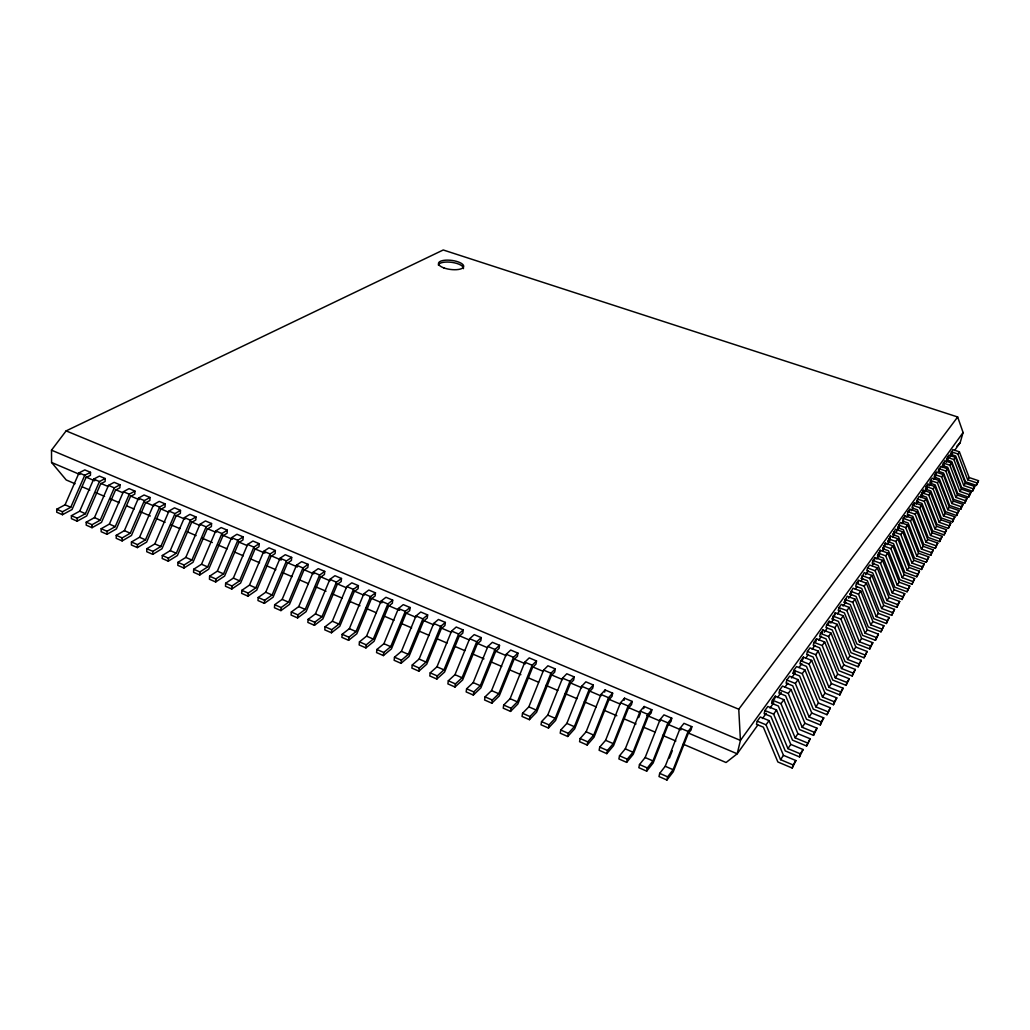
<?xml version="1.0" encoding="UTF-8"?>
<svg xmlns="http://www.w3.org/2000/svg" width="1030" height="1030" viewBox="0 0 1030 1030"><rect width="100%" height="100%" fill="white"/><g stroke="black" fill="none" stroke-linecap="round" stroke-linejoin="round"><path stroke-width="1.5" d="M71.418 515.682L71.418 518.657L77.173 521.18L86.687 515.953L100.657 483.881L105.124 481.499L105.163 478.525L99.421 476.105L93.691 479.105L79.709 511.176L71.418 515.682L77.186 518.206L85.451 513.687L99.447 481.551L105.163 478.525M77.173 521.18L77.186 518.206M86.237 522.171L86.224 525.146L92.031 527.695L101.481 522.403L115.489 490.177L119.918 487.769L119.969 484.795L114.176 482.336L108.485 485.388L94.464 517.614L86.237 522.171L92.056 524.721L100.258 520.137L114.291 487.86L119.969 484.795M90.486 472.319L90.46 475.294L85.966 477.637L72.023 509.554L62.457 514.717L56.74 512.206L56.727 509.245L65.07 504.803L79.027 472.886L84.795 469.912L90.486 472.319L84.73 475.306L70.761 507.288L62.444 511.756L56.727 509.245M92.031 527.695L92.056 524.721M101.185 528.725L101.159 531.712L107.017 534.274L116.403 528.905L130.437 496.537L134.84 494.091L134.904 491.104L129.059 488.632L123.407 491.722L109.36 524.103L101.185 528.725L107.056 531.287L115.206 526.652L129.265 494.207L134.904 491.104M107.017 534.274L107.056 531.287M116.261 535.33L116.223 538.317L122.132 540.917L131.454 535.471L145.513 502.936L149.891 500.477L149.968 497.477L144.071 494.992L138.471 498.121L124.385 530.643L116.261 535.33L122.184 537.918L130.282 533.218L144.367 500.619L149.968 497.477M122.132 540.917L122.184 537.918M131.48 541.986L131.415 544.986L137.376 547.6L146.633 542.102L160.719 509.412L165.058 506.902L165.161 503.902L159.212 501.391L153.65 504.558L139.539 537.248L131.48 541.986L137.454 544.613L145.488 539.836L159.611 507.095L165.161 503.902M137.376 547.6L137.454 544.613M146.827 548.72L146.749 551.72L152.762 554.359L161.955 548.771L176.066 515.927L180.379 513.391L180.482 510.391L174.495 507.854L168.972 511.06L154.835 543.904L146.827 548.72L152.852 551.359L160.822 546.518L174.971 513.622L180.482 510.391M152.762 554.359L152.852 551.359M162.315 555.492L162.212 558.505L168.289 561.17L177.405 555.518L191.554 522.506L195.816 519.944L195.945 516.931L189.906 514.369L184.422 517.627L170.246 550.625L162.315 555.492L168.392 558.157L176.297 553.265L190.486 520.202L195.945 516.931M168.289 561.17L168.392 558.157M177.933 562.341L177.83 565.354L183.945 568.045L192.983 562.316L207.172 529.15L211.407 526.549L211.549 523.523L205.446 520.948L200.013 524.244L185.812 557.41L177.933 562.341L184.061 565.032L191.915 560.062L206.129 526.845L211.549 523.523M183.945 568.045L184.061 565.032M193.692 569.242L193.563 572.268L199.743 574.985L208.717 569.178L222.918 535.845L227.128 533.205L227.282 530.18L221.128 527.579L215.734 530.926L201.507 564.247L193.692 569.242L199.884 571.959L207.674 566.925L221.914 533.54L227.282 530.18M199.743 574.985L199.884 571.959M209.605 576.208L209.451 579.233L215.695 581.976L224.579 576.092L238.818 542.604L242.99 539.926L243.157 536.9L236.952 534.274L231.608 537.66L217.343 571.148L209.605 576.208L215.837 578.95L223.561 573.852L237.84 540.299L243.157 536.9M215.695 581.976L215.837 578.95M225.647 583.238L225.493 586.276L231.776 589.031L240.595 583.083L254.861 549.415L258.994 546.711L259.187 543.673L252.917 541.02L247.612 544.458L233.334 578.113L225.647 583.238L231.943 586.006L239.604 580.843L253.895 547.123L259.187 543.673M231.776 589.031L231.943 586.006M241.844 590.332L241.664 593.37L248.011 596.164L256.74 590.126L271.045 556.303L275.139 553.561L275.345 550.509L269.023 547.831L263.77 551.308L249.453 585.13L241.844 590.332L248.191 593.113L255.788 587.885L270.118 553.998L275.345 550.509M248.011 596.164L248.191 593.113M258.182 597.49L257.989 600.542L264.388 603.348L273.053 597.233L287.37 563.243L291.426 560.462L291.657 557.41L285.271 554.707L280.07 558.234L265.727 592.224L258.182 597.49L264.594 600.297L272.113 595.005L286.469 560.951L291.657 557.41M264.388 603.348L264.594 600.297M274.675 604.713L274.456 607.764L280.933 610.61L289.494 604.404L303.85 570.247L307.867 567.427L308.112 564.363L301.674 561.646L296.524 565.213L282.143 599.383L274.675 604.713L281.151 607.558L288.593 602.19L302.987 567.955L308.112 564.363M280.933 610.61L281.151 607.558M291.323 612.013L291.091 615.065L297.606 617.936L306.103 611.653L320.485 577.315L324.45 574.457L324.72 571.393L318.219 568.65L313.12 572.268L298.726 606.593L291.323 612.013L297.85 614.871L305.228 609.425L319.635 575.036L324.72 571.393M297.606 617.936L297.85 614.871M308.112 619.365L307.867 622.429L314.446 625.326L322.853 618.953L337.261 584.448L341.2 581.551L341.484 578.474L334.93 575.706L329.883 579.375L315.438 613.88L308.112 619.365L314.704 622.249L322.004 616.738L336.45 582.169L341.484 578.474M314.446 625.326L314.704 622.249M325.068 626.794L324.798 629.871L331.454 632.781L339.758 626.33L354.204 591.645L358.092 588.709L358.389 585.632L351.784 582.838L346.788 586.559L332.317 621.232L325.068 626.794L331.724 629.703L338.947 624.116L353.419 589.366L358.389 585.632M331.454 632.781L331.724 629.703M342.179 634.287L341.896 637.364L348.603 640.312L356.831 633.772L371.302 598.919L375.139 595.945L375.461 592.855L368.792 590.035L363.848 593.795L349.35 628.66L342.179 634.287L348.9 637.235L356.045 631.57L370.543 596.64L375.461 592.855M348.603 640.312L348.9 637.235M359.457 641.857L359.148 644.935L365.92 647.909L374.045 641.291L388.555 606.245L392.353 603.232L392.688 600.142L385.954 597.284L381.074 601.108L366.551 636.141L359.457 641.857L366.242 644.832L373.298 639.089L387.834 603.979L392.688 600.142M365.92 647.909L366.242 644.832M376.89 649.492L376.568 652.582L383.405 655.582L391.439 648.874L405.962 613.648L409.721 610.597L410.082 607.494L403.284 604.623L398.456 608.485L383.907 643.711L376.89 649.492L383.739 652.492L390.718 646.673L405.279 611.382L410.082 607.494M383.405 655.582L383.739 652.492M394.49 657.204L394.142 660.307L401.043 663.333L408.987 656.522L423.549 621.116L427.257 618.026L427.63 614.923L420.768 612.013L416.004 615.94L401.417 651.346L394.49 657.204L401.404 660.23L408.305 654.333L422.892 618.863L427.63 614.923M401.043 663.333L401.404 660.23M412.27 664.981L411.897 668.097L418.862 671.148L426.703 664.247L441.291 628.66L444.947 625.519L445.346 622.416L438.42 619.481L433.72 623.459L419.107 659.046L412.27 664.981L419.236 668.045L426.047 662.071L440.673 626.407L445.346 622.416M418.862 671.148L419.236 668.045M430.205 672.848L429.806 675.95L436.849 679.04L444.587 672.049L459.2 636.283L462.805 633.102L463.23 629.974L456.239 627.013L451.603 631.055L436.965 666.822L430.205 672.848L437.248 675.925L443.969 669.873L458.62 634.029L463.23 629.974M436.849 679.04L437.248 675.925M448.32 680.779L447.896 683.894L455.002 687.01L462.637 679.929L477.276 643.969L480.843 640.737L481.293 637.609L474.225 634.622L469.654 638.716L454.977 674.676L448.32 680.779L455.427 683.894L462.058 677.753L476.736 641.729L481.293 637.609M455.002 687.01L455.427 683.894M466.603 688.787L466.165 691.915L473.337 695.057L480.868 687.873L495.533 651.72L499.048 648.449L499.511 645.321L492.392 642.308L487.872 646.454L473.182 682.607L466.603 688.787L473.787 691.928L480.328 685.71L495.031 649.492L499.511 645.321M473.337 695.057L473.787 691.928M485.066 696.872L484.602 700.001L491.851 703.181L499.267 695.907L513.97 659.561L517.433 656.239L517.923 653.11L510.726 650.059L506.271 654.256L491.555 690.602L485.066 696.872L492.314 700.052L498.765 693.744L513.494 657.333L517.923 653.11M491.851 703.181L492.314 700.052M503.709 705.048L503.232 708.177L510.545 711.395L517.845 704.005L532.574 667.466L535.986 664.105L536.501 660.964L529.227 657.887L524.849 662.148L510.095 698.688L503.709 705.048L511.035 708.254L517.382 701.855L532.149 665.251L536.501 660.964M510.545 711.395L511.035 708.254M522.545 713.288L522.03 716.429L529.42 719.674L536.617 712.193L551.372 675.461L554.719 672.049L555.26 668.895L547.921 665.792L543.608 670.118L528.828 706.85L522.545 713.288L529.935 716.532L536.179 710.043L550.973 673.234L555.26 668.895M529.42 719.674L529.935 716.532M541.548 721.618L541.02 724.772L548.475 728.043L555.556 720.459L570.35 683.521L573.646 680.07L574.199 676.903L566.796 673.775L562.547 678.152L547.741 715.09L541.548 721.618L549.016 724.888L555.17 718.322L569.989 681.306L574.199 676.903M548.475 728.043L549.016 724.888M560.758 730.025L560.204 733.18L567.736 736.489L574.689 728.802L589.508 691.658L592.739 688.169L593.332 685.001L585.851 681.834L581.68 686.276L566.835 723.408L560.758 730.025L568.29 733.334L574.341 726.678L589.186 689.456L593.332 685.001M567.736 736.489L568.29 733.334M580.148 738.523L579.568 741.69L587.177 745.025L594.014 737.223L608.859 699.885L612.039 696.344L612.644 693.164L605.086 689.971L600.992 694.477L586.134 731.802L580.148 738.523L587.757 741.858L593.705 735.111L608.576 697.696L612.644 693.164M587.177 745.025L587.757 741.858M604.687 692.083L605.086 689.971M599.73 747.111L599.125 750.265L606.812 753.638L613.519 745.733L628.39 708.189L631.519 704.597L632.15 701.417L624.515 698.186L620.498 702.756L605.601 740.3L599.73 747.111L607.43 750.471L613.262 743.621L628.158 706.001L632.15 701.417M606.812 753.638L607.43 750.471M624.103 700.31L624.515 698.186M619.519 755.775L618.888 758.943L626.639 762.355L633.231 754.333L648.128 716.584L651.192 712.94L651.848 709.747L644.149 706.49L640.197 711.112L625.287 748.861L619.519 755.775L627.283 759.174L633.012 752.235L647.934 714.408L651.848 709.747M626.639 762.355L627.283 759.174M643.711 708.614L644.149 706.49M639.501 764.53L638.845 767.698L646.686 771.148L653.136 763.011L668.058 725.056L671.058 721.361L671.74 718.168L663.964 714.872L660.101 719.571L645.153 757.526L639.501 764.53L647.342 767.968L652.956 760.925L667.916 722.88L671.74 718.168M646.686 771.148L647.342 767.968M659.689 773.363L659.007 776.556L666.925 780.019L673.247 771.779L688.195 733.617L691.13 729.858L691.838 726.665L683.984 723.343L680.199 728.094L665.226 766.269L659.689 773.363L667.62 776.839L673.105 769.706L688.092 731.455L691.838 726.665M666.925 780.019L667.62 776.839M757.256 721.155L756.471 724.322L763.359 727.18L777.856 761.968L792.237 768.045L795.907 760.565L783.457 755.338L769.024 720.614L760.256 716.983L757.256 721.155L766.05 724.811L780.56 759.664L793.061 764.93L795.907 760.565M764.904 710.533L764.131 713.674L770.942 716.481L785.246 750.922L799.499 756.896L803.104 749.544L790.77 744.394L776.517 710.018L767.839 706.464L764.904 710.533L773.62 714.125L787.937 748.63L800.323 753.818L803.104 749.544M771.612 703.258L772.384 700.155L775.255 696.164L783.856 699.666L797.915 733.708L810.134 738.755L806.593 746.003L792.482 740.132L778.358 706.026L771.612 703.258L773.041 701.263M774.483 699.267L775.255 696.164M779.697 689.984L778.925 693.074L785.62 695.791L799.55 729.575L813.546 735.343L817.022 728.21L804.906 723.24L791.04 689.534L782.517 686.083L779.697 689.984L788.259 693.46L802.203 727.296L814.357 732.304L817.022 728.21M786.856 680.045L786.083 683.109L792.714 685.787L806.477 719.236L820.331 724.914L823.755 717.897L811.756 713.005L798.057 679.62L789.611 676.234L786.856 680.045L795.34 683.457L809.104 716.97L821.142 721.888L823.755 717.897M793.087 673.363L793.86 670.324L796.55 666.577L804.932 669.912L818.451 702.988L830.347 707.79L826.974 714.704L813.249 709.129L799.653 675.989L793.087 673.363L794.89 670.865M800.722 660.797L799.95 663.822L806.464 666.397L819.867 699.228L833.489 704.713L836.798 697.902L825.004 693.177L811.653 660.41L803.361 657.14L800.722 660.797L809.052 664.092L822.468 696.975L834.287 701.739L836.798 697.902M802.589 660.153L803.361 657.14M807.443 651.475L806.67 654.475L813.121 657.011L826.369 689.534L839.849 694.941L843.107 688.233L831.429 683.572L818.245 651.115L810.018 647.896L807.443 651.475L815.683 654.72L828.944 687.293L840.66 691.98L843.107 688.233M814.009 642.347L813.237 645.321L819.635 647.819L832.716 680.045L846.094 685.362L849.287 678.744L837.725 674.174L824.682 642.012L816.533 638.832L814.009 642.347L822.185 645.54L835.279 677.817L846.892 682.427L849.287 678.744M815.773 641.806L816.533 638.832M820.447 633.411L819.687 636.36L826.021 638.819L838.948 670.749L852.196 675.976L855.351 669.461L843.879 664.955L831.004 633.09L822.931 629.974L820.447 633.411L828.558 636.54L841.497 668.522L853.007 673.066L855.351 669.461M822.159 632.909L822.931 629.974M826.755 624.644L825.996 627.579L832.279 630L845.051 661.633L858.183 666.783L861.286 660.359L849.917 655.93L837.197 624.347L829.189 621.283L826.755 624.644L834.789 627.734L847.574 659.432L858.981 663.887L861.286 660.359M828.416 624.206L829.189 621.283M792.237 768.045L793.061 764.93M832.176 618.979L835.317 612.76L843.261 615.785L855.827 647.085L867.106 651.449L864.054 657.784L851.025 652.711L838.407 621.36L832.176 618.979L833.759 616.764M834.558 615.67L835.317 612.76M799.499 756.896L800.323 753.818M838.999 607.649L838.24 610.545L844.407 612.889L856.883 643.956L869.796 648.952L872.809 642.707L861.621 638.407L849.209 607.391L841.33 604.417L838.999 607.649L846.905 610.648L859.381 641.767L870.595 646.093L872.809 642.707M844.175 602.28L847.226 596.228L855.029 599.164L867.312 629.909L878.397 634.145L875.436 640.3L862.625 635.381L850.304 604.584L844.175 602.28L846.467 599.1M806.593 746.003L810.134 738.755M850.008 594.168L853.007 588.207L860.745 591.091L872.886 621.566L883.869 625.738L880.959 631.815L868.264 626.974L856.072 596.447L850.008 594.168L851.501 592.083M813.546 735.343L814.357 732.304M856.471 583.392L855.711 586.225L861.737 588.465L873.788 618.721L886.379 623.498L889.25 617.511L878.345 613.391L866.346 583.186L858.672 580.341L856.471 583.392L864.17 586.25L876.234 616.558L887.165 620.704L889.25 617.511M857.913 583.16L858.672 580.341M820.331 724.914L821.142 721.888M861.312 578.422L864.234 572.616L871.844 575.422L883.714 605.37L894.516 609.425L891.684 615.335L879.208 610.635L867.286 580.637L861.312 578.422L862.754 576.414M826.974 714.704L830.347 707.79M867.569 567.981L866.809 570.774L872.745 572.95L884.525 602.692L896.898 607.327L899.692 601.494L888.98 597.503L877.238 567.813L869.681 565.045L867.569 567.981L875.14 570.762L886.933 600.554L897.684 604.571L899.692 601.494M833.489 704.713L834.287 701.739M872.964 560.487L872.204 563.268L878.088 565.419L889.74 594.902L902.023 599.473L904.765 593.718L894.143 589.778L882.53 560.333L875.037 557.603L872.964 560.487L880.47 563.23L892.135 592.778L902.795 596.731L904.765 593.718M874.29 560.372L875.037 557.603M877.509 555.904L880.29 550.316L887.718 553.007L899.203 582.195L909.748 586.083L907.044 591.761L894.864 587.267L883.328 558.015L877.509 555.904L878.86 554.011M839.849 694.941L840.66 691.98M879.543 553.059L880.29 550.316M882.697 548.668L885.452 543.158L892.817 545.81L904.186 574.766L914.64 578.59L911.962 584.203L899.885 579.761L888.478 550.754L882.697 548.668L884.036 546.814M846.094 685.362L846.892 682.427M884.706 545.887L885.452 543.158M887.796 541.574L890.512 536.128L897.825 538.742L909.065 567.453L919.442 571.225L916.803 576.774L904.816 572.397L893.538 543.634L887.796 541.574L889.109 539.746M889.766 538.832L890.512 536.128M852.196 675.976L853.007 673.066M892.804 534.596L895.482 529.227L902.731 531.802L913.855 560.281L924.155 564.002L921.554 569.474L909.657 565.161L898.495 536.63L892.804 534.596L894.735 531.918M858.183 666.783L858.981 663.887M897.722 527.759L900.362 522.442L907.559 524.991L918.567 553.239L928.777 556.908L926.215 562.316L914.421 558.054L903.374 529.755L897.722 527.759L899.628 525.12M864.054 657.784L867.106 651.449M903.297 518.36L902.563 521.026L908.164 523.008L919.095 551.076L930.798 555.273L933.335 549.943L923.202 546.312L912.297 518.296L905.164 515.785L903.297 518.36L910.469 520.897L921.399 549.003L931.571 552.647L933.335 549.943M904.417 518.438L905.164 515.785M869.796 648.952L870.595 646.093M908.048 511.781L907.301 514.421L912.863 516.378L923.691 544.213L935.304 548.372L937.802 543.093L927.747 539.514L916.958 511.717L909.876 509.245L908.048 511.781L915.155 514.266L925.983 542.153L936.064 545.745L937.802 543.093M909.13 511.884L909.876 509.245M912.709 505.305L911.975 507.932L917.485 509.863L928.197 537.48L939.721 541.574L942.192 536.36L932.214 532.832L921.528 505.267L914.498 502.807L912.709 505.305L919.764 507.764L930.476 535.433L940.48 538.973L942.192 536.36M875.436 640.3L878.397 634.145M913.765 505.434L914.498 502.807M916.558 501.559L919.056 496.499L926.034 498.906L936.592 526.266L946.506 529.755L944.072 534.905L932.626 530.862L922.03 503.464L916.558 501.559L918.322 499.099M880.959 631.815L883.869 625.738M921.052 495.288L923.524 490.28L930.451 492.675L940.918 519.815L950.742 523.253L948.347 528.339L936.991 524.36L926.485 497.168L921.052 495.288L923.524 490.28M886.379 623.498L887.165 620.704M926.215 486.546L925.481 489.121L930.875 490.988L941.278 517.961L952.544 521.901L954.913 516.867L945.154 513.468L934.789 486.533L927.914 484.177L926.215 486.546L933.103 488.915L943.506 515.927L953.291 519.339L954.913 516.867M927.193 486.752L927.914 484.177M891.684 615.335L894.516 609.425M930.566 480.508L929.833 483.07L935.189 484.898L945.489 511.665L956.664 515.554L959.007 510.584L949.325 507.236L939.064 480.508L932.24 478.178L930.566 480.508L937.403 482.851L947.703 509.657L957.411 513.017L959.007 510.584M896.898 607.327L897.684 604.571M934.841 474.573L934.12 477.109L939.437 478.924L949.621 505.485L960.72 509.322L963.037 504.417L953.42 501.095L943.261 474.573L936.489 472.281L934.841 474.573L941.639 476.877L951.836 503.477L961.466 506.812L963.037 504.417M935.768 474.817L936.489 472.281M938.33 471.251L940.673 466.474L947.394 468.74L957.462 495.07L967.003 498.34L964.711 503.194L953.703 499.408L943.596 473.04L938.33 471.251L939.952 468.998M902.023 599.473L902.795 596.731M942.463 465.496L944.78 460.771L951.45 463.011L961.428 489.134L970.891 492.366L968.638 497.168L957.707 493.422L947.703 467.26L942.463 465.496L944.059 463.268M907.044 591.761L909.748 586.083M946.544 459.831L948.823 455.157L955.454 457.372L965.329 483.302L974.728 486.482L972.5 491.246L961.647 487.538L951.733 461.569L946.544 459.831L948.115 457.642M911.962 584.203L914.64 578.59M950.548 454.256L952.802 449.634L959.381 451.822L969.166 477.56L978.5 480.701L976.298 485.4L965.522 481.757L955.711 455.981L950.548 454.256L952.093 452.106M916.803 576.774L919.442 571.225M921.554 569.474L924.155 564.002M954.527 450.548L960.153 442.707L963.089 432.536L957.668 416.983L443.248 249.981L66.126 430.888L51.5 450.174L51.577 462.47L66.216 479.967L75.061 483.752M926.215 562.316L928.777 556.908M930.798 555.273L931.571 552.647M935.304 548.372L936.064 545.745M939.721 541.574L940.48 538.973M944.072 534.905L946.506 529.755M948.347 528.339L950.742 523.253M952.544 521.901L953.291 519.339M956.664 515.554L957.411 513.017M960.72 509.322L961.466 506.812M964.711 503.194L967.003 498.34M968.638 497.168L970.891 492.366M972.5 491.246L974.728 486.482M976.298 485.4L978.5 480.701M669.397 758.106L672.281 750.78M638.69 717.653L640.415 713.301M780.56 759.664L783.457 755.338M787.937 748.63L790.77 744.394M807.417 742.939L795.147 737.841L797.915 733.708M802.203 727.296L804.906 723.24M809.104 716.97L811.756 713.005M827.785 711.704L815.863 706.863L818.451 702.988M822.468 696.975L825.004 693.177M828.944 687.293L831.429 683.572M835.279 677.817L837.725 674.174M841.497 668.522L843.879 664.955M847.574 659.432L849.917 655.93M864.852 654.9L853.535 650.509L855.827 647.085M859.381 641.767L861.621 638.407M876.221 637.467L865.11 633.205L867.312 629.909M881.744 628.995L870.723 624.798L872.886 621.566M876.234 616.558L878.345 613.391M892.482 612.554L881.629 608.485L883.714 605.37M886.933 600.554L888.98 597.503M892.135 592.778L894.143 589.778M907.816 589.044L897.246 585.143L899.203 582.195M912.747 581.499L902.254 577.65L904.186 574.766M917.576 574.083L907.173 570.285L909.065 567.453M922.326 566.809L912.001 563.062L913.855 560.281M926.987 559.663L916.739 555.968L918.567 553.239M921.399 549.003L923.202 546.312M925.983 542.153L927.747 539.514M930.476 535.433L932.214 532.832M944.832 532.317L934.892 528.815L936.592 526.266M949.094 525.776L939.244 522.313L940.918 519.815M943.506 515.927L945.154 513.468M947.703 509.657L949.325 507.236M951.836 503.477L953.42 501.095M965.458 500.696L955.892 497.413L957.462 495.07M969.385 494.683L959.883 491.439L961.428 489.134M973.234 488.774L963.81 485.568L965.329 483.302M977.032 482.954L967.672 479.787L969.166 477.56M766.05 724.811L769.024 720.614M773.62 714.125L776.517 710.018M795.147 737.841L781.01 703.67L783.856 699.666M788.259 693.46L791.04 689.534M795.34 683.457L798.057 679.62M815.863 706.863L802.267 673.672L804.932 669.912M809.052 664.092L811.653 660.41M815.683 654.72L818.245 651.115M822.185 645.54L824.682 642.012M828.558 636.54L831.004 633.09M834.789 627.734L837.197 624.347M853.535 650.509L840.905 619.107L843.261 615.785M846.905 610.648L849.209 607.391M865.11 633.205L852.776 602.357L855.029 599.164M870.723 624.798L858.531 594.22L860.745 591.091M864.17 586.25L866.346 583.186M881.629 608.485L869.719 578.435L871.844 575.422M875.14 570.762L877.238 567.813M880.47 563.23L882.53 560.333M897.246 585.143L885.71 555.852L887.718 553.007M902.254 577.65L890.847 548.604L892.817 545.81M907.173 570.285L895.881 541.484L897.825 538.742M912.001 563.062L900.825 534.493L902.731 531.802M916.739 555.968L905.692 527.63L907.559 524.991M910.469 520.897L912.297 518.296M915.155 514.266L916.958 511.717M919.764 507.764L921.528 505.267M934.892 528.815L924.283 501.378L926.034 498.906M939.244 522.313L928.738 495.095L930.451 492.675M933.103 488.915L934.789 486.533M937.403 482.851L939.064 480.508M941.639 476.877L943.261 474.573M955.892 497.413L945.785 471.006L947.394 468.74M959.883 491.439L949.879 465.238L951.45 463.011M963.81 485.568L953.896 459.56L955.454 457.372M967.672 479.787L957.861 453.973L959.381 451.822M757.81 725.03L737.197 753.793L726.06 762.522L683.25 744.188M762.496 718.502L766.243 713.275M769.989 708.048L773.736 702.821M777.483 697.58L781.229 692.353M784.976 687.126L787.783 683.212M791.529 677.985L795.276 672.757M799.023 667.517L801.842 663.603M805.589 658.376L808.396 654.449M812.142 649.222L814.949 645.308M818.696 640.081L821.502 636.154M824.322 632.227L827.129 628.313M830.875 623.086L833.682 619.159M837.429 613.932L840.248 610.018M843.055 606.091L845.862 602.164M848.668 598.25L851.488 594.323M855.235 589.096L857.102 586.482M860.848 581.255L862.728 578.641M865.535 574.714L868.342 570.8M872.088 565.573L873.968 562.959M876.775 559.033L879.581 555.119M882.401 551.192L884.268 548.578M887.075 544.651L889.894 540.737M892.701 536.81L894.581 534.197M896.448 531.583L899.254 527.669M902.074 523.742L903.941 521.129M906.748 517.215L908.627 514.588M911.434 510.674L913.314 508.06M916.121 504.134L917.988 501.52M920.807 497.606L922.674 494.992M924.554 492.379L927.361 488.452M929.24 485.838L932.047 481.911M933.914 479.298L935.794 476.684M942.347 467.543L944.227 464.929M946.094 462.315L947.973 459.702M949.84 457.088L952.647 453.161M963.089 432.536L740.428 740.403L737.197 753.793L688.349 733.038M51.5 450.174L740.428 740.403L738.755 709.219L957.668 416.983M956.883 446.17L960.153 442.707M951.257 451.771L957.861 453.973M947.252 457.333L953.896 459.56M943.184 462.985L949.879 465.238M939.051 468.727L945.785 471.006M921.786 492.701L928.738 495.095M917.292 498.945L924.283 501.378M898.469 525.068L905.692 527.63M893.551 531.905L900.825 534.493M888.542 538.857L895.881 541.484M883.444 545.926L890.847 548.604M878.255 553.149L885.71 555.852M862.071 575.603L869.719 578.435M850.767 591.31L858.531 594.22M844.935 599.396L852.776 602.357M832.935 616.056L840.905 619.107M793.86 670.324L802.267 673.672M772.384 700.155L781.01 703.67M66.126 430.888L738.755 709.219M79.027 472.886L84.73 475.306M93.691 479.105L99.447 481.551M108.485 485.388L114.291 487.86M123.407 491.722L129.265 494.207M138.471 498.121L144.367 500.619M153.65 504.558L159.611 507.095M168.972 511.06L174.971 513.622M184.422 517.627L190.486 520.202M200.013 524.244L206.129 526.845M215.734 530.926L221.914 533.54M231.608 537.66L237.84 540.299M247.612 544.458L253.895 547.123M263.77 551.308L270.118 553.998M280.07 558.234L286.469 560.951M296.524 565.213L302.987 567.955M313.12 572.268L319.635 575.036M329.883 579.375L336.45 582.169M346.788 586.559L353.419 589.366M363.848 593.795L370.543 596.64M381.074 601.108L387.834 603.979M398.456 608.485L405.279 611.382M416.004 615.94L422.892 618.863M433.72 623.459L440.673 626.407M451.603 631.055L458.62 634.029M469.654 638.716L476.736 641.729M487.872 646.454L495.031 649.492M506.271 654.256L513.494 657.333M524.849 662.148L532.149 665.251M543.608 670.118L550.973 673.234M562.547 678.152L569.989 681.306M581.68 686.276L589.186 689.456M600.992 694.477L608.576 697.696M620.498 702.756L628.158 706.001M640.197 711.112L647.934 714.408M660.101 719.571L667.916 722.88M680.199 728.094L688.092 731.455M51.577 462.47L79.877 474.495M85.799 477.006L94.683 480.778M100.605 483.302L108.008 486.443M115.412 489.585L122.815 492.739M130.205 495.881L139.089 499.653M145.011 502.177L153.895 505.949M159.817 508.46L168.701 512.232M176.104 515.386L184.988 519.159M190.911 521.669L199.794 525.442M207.197 528.596L216.081 532.368M222.004 534.879L232.368 539.282M238.291 541.806L247.161 545.578M254.565 548.72L264.929 553.123M270.851 555.646L281.216 560.05M287.138 562.56L297.503 566.964M303.425 569.474L313.79 573.877M319.712 576.401L330.076 580.804M335.999 583.315L346.363 587.718M353.766 590.872L364.118 595.276M370.04 597.786L381.885 602.82M387.808 605.331L399.653 610.365M405.575 612.889L415.94 617.292M423.343 620.433L433.707 624.837M441.11 627.978L451.475 632.381M458.878 635.536L469.242 639.939M476.645 643.081L486.997 647.484M494.4 650.625L506.245 655.659M513.648 658.801L525.493 663.835M532.896 666.976L543.261 671.38M552.144 675.165L562.509 679.568M569.912 682.71L581.757 687.744M589.16 690.885L600.992 695.919M608.395 699.061L620.24 704.095M627.643 707.237L639.488 712.271M646.892 715.425L660.217 721.077M667.62 724.232L680.946 729.884M82.452 486.92L89.829 490.074M95.739 492.61L104.597 496.396M110.493 498.932L119.351 502.717M126.729 505.885L134.119 509.039M140.016 511.575L150.354 515.991M156.251 518.528L165.109 522.313M171.019 524.849L179.877 528.635M187.254 531.802L196.112 535.587M202.022 538.124L212.347 542.54M218.257 545.076L227.115 548.861M234.492 552.029L243.35 555.814M250.728 558.981L259.586 562.766M266.976 565.934L275.821 569.719M283.211 572.886L292.069 576.671M299.447 579.839L308.305 583.637M315.682 586.791L326.021 591.22M331.918 593.744L342.256 598.173M349.634 601.327L359.972 605.756M365.869 608.279L376.208 612.708M383.585 615.863L393.923 620.292M401.301 623.459L411.64 627.875M419.017 631.042L429.356 635.459M436.733 638.626L447.059 643.055M454.449 646.209L464.775 650.638M472.165 653.793L483.971 658.852M491.349 662.02L501.687 666.436M509.065 669.603L520.871 674.65M528.248 677.817L538.587 682.246M545.964 685.401L557.771 690.461M565.161 693.615L576.967 698.675M584.345 701.842L596.151 706.889M603.541 710.056L616.828 715.747M624.206 718.901L636.012 723.961M643.39 727.116L655.209 732.175M662.586 735.343L675.873 741.034M65.07 504.803L70.761 507.288M79.709 511.176L85.451 513.687M94.464 517.614L100.258 520.137M109.36 524.103L115.206 526.652M124.385 530.643L130.282 533.218M139.539 537.248L145.488 539.836M154.835 543.904L160.822 546.518M170.246 550.625L176.297 553.265M185.812 557.41L191.915 560.062M201.507 564.247L207.674 566.925M217.343 571.148L223.561 573.852M233.334 578.113L239.604 580.843M249.453 585.13L255.788 587.885M265.727 592.224L272.113 595.005M282.143 599.383L288.593 602.19M298.726 606.593L305.228 609.425M315.438 613.88L322.004 616.738M332.317 621.232L338.947 624.116M349.35 628.66L356.045 631.57M366.551 636.141L373.298 639.089M383.907 643.711L390.718 646.673M401.417 651.346L408.305 654.333M419.107 659.046L426.047 662.071M436.965 666.822L443.969 669.873M454.977 674.676L462.058 677.753M473.182 682.607L480.328 685.71M491.555 690.602L498.765 693.744M510.095 698.688L517.382 701.855M528.828 706.85L536.179 710.043M547.741 715.09L555.17 718.322M566.835 723.408L574.341 726.678M586.134 731.802L593.705 735.111M605.601 740.3L613.262 743.621M625.287 748.861L633.012 752.235M645.153 757.526L652.956 760.925M665.226 766.269L673.105 769.706M62.444 511.756L62.457 514.717M438.304 264.98A12.708 4.584 7.2 0 1 452.093 262.393A12.708 4.584 7.2 0 1 463.41 268.637M443.788 267.877A12.708 4.571 7.2 0 0 463.655 266.719A12.708 4.571 7.2 0 0 445.784 260.165A12.708 4.571 7.2 0 0 443.788 267.877"/></g></svg>
